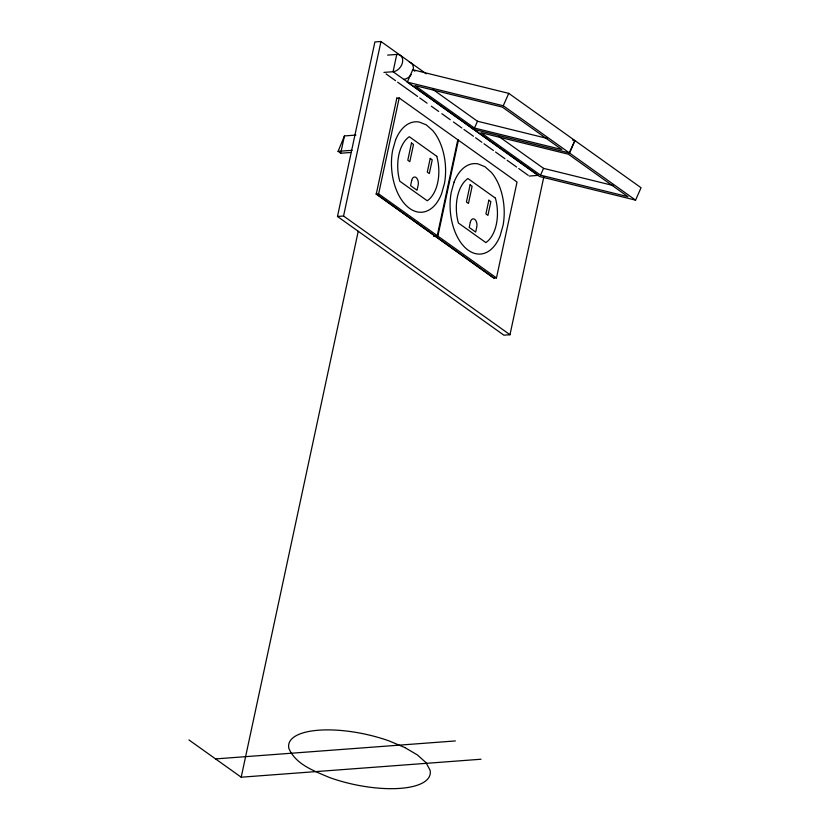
<?xml version="1.0" encoding="UTF-8"?>
<svg xmlns="http://www.w3.org/2000/svg" width="830" height="830" viewBox="0 0 830 830"><rect width="100%" height="100%" fill="white"/><g stroke="black" fill="none" stroke-linecap="round" stroke-linejoin="round"><path stroke-width="1.25" d="M350.914 152.471L340.725 153.228L344.44 135.933L355.904 135.072M543.868 176.655L509.983 334.729L503.903 335.185L337.488 216.474L374.901 41.956L380.97 41.5L426.267 73.808M509.983 334.729L343.558 216.018L380.97 41.5M481.016 759.232L241.198 777.202L358.228 231.311M387.651 55.102L396.761 54.427L393.057 71.722L462.341 121.149M492.626 277.365L376.27 194.023L396.833 98.137M399.189 97.961L517.038 182.029L496.475 277.905L378.636 193.847L399.189 97.961L396.688 98.148M457.807 139.782L437.254 235.658L433.499 235.938M458.409 140.208L437.856 236.094L434.1 236.374M340.725 153.228L338.09 151.351L344.44 135.933M407.291 82.118L412.769 69.72L508.738 93.354L641.051 187.736L635.573 200.134L539.593 176.5L407.291 82.118L503.26 105.763L635.573 200.134M474.48 128.048L414.907 85.552L502.316 107.08L561.889 149.576L474.48 128.048L477.489 121.242L432.544 89.194M503.26 105.763L508.738 93.354M540.538 175.172L480.975 132.675L568.384 154.204L627.947 196.7L540.538 175.172L543.546 168.366L498.612 136.317M569.328 152.886L574.806 140.478M383.937 72.407L393.057 71.722A9.472 6.827 -54.5 0 0 402.498 62.499A9.472 6.827 -54.5 0 0 396.761 54.427M338.09 151.351L352.096 150.303M529.25 176.053L538.359 175.369L463.389 121.896M376.125 194.033L378.636 193.847M337.488 216.474L343.558 216.018M493.674 278.123L496.475 277.905M215.561 758.911L455.369 740.941M572.492 140L574.983 140.612L569.505 153.011L473.349 129.241M477.489 121.242L547.416 138.475M543.546 168.366L613.474 185.598M412.769 69.72L414.876 71.214M386.043 73.901L395.526 80.666M397.632 82.17L417.635 96.436M419.741 97.94L427.108 103.2M431.32 106.199L438.697 111.459M441.851 113.71L450.275 119.717M453.439 121.979L461.864 127.986M463.97 129.49L473.442 136.245M475.549 137.749L481.867 142.252M483.973 143.756L493.445 150.521M495.552 152.015L505.034 158.779M507.14 160.283L516.613 167.038M518.719 168.542L528.191 175.306M376.27 194.023L494.12 278.081M188.95 739.935L241.198 777.202M409.346 62.188A9.472 6.827 -54.5 0 1 413.184 70.125M411.244 74.524A9.472 6.827 -54.5 0 1 403.743 79.338M411.483 143.019L407.8 160.232L409.813 161.674L413.506 144.462L411.483 143.019M411.711 180.411L410.591 185.64L417.044 190.246L418.164 185.017A5.727 3.403 85.7 0 0 416.058 177.485A5.727 3.403 85.7 0 0 411.711 180.411M430.231 158.395L427.284 172.121L429.307 173.563L432.243 159.837L430.231 158.395M470.112 184.831L466.419 202.043L468.442 203.485L472.125 186.273L470.112 184.831M470.33 222.222L469.209 227.451L475.673 232.068L476.794 226.829A5.727 3.403 85.7 0 0 474.677 219.296A5.727 3.403 85.7 0 0 470.33 222.222M488.849 200.206L485.903 213.943L487.926 215.375L490.872 201.649L488.849 200.206M395.485 140.218L392.59 150.562A45.328 26.934 85.7 0 0 407.426 206.66A45.328 26.934 85.7 0 0 441.55 193.836L444.455 183.492A45.328 26.934 85.7 0 0 432.752 130.58L426.298 124.884L419.326 122.062A45.328 26.934 85.7 0 0 395.485 140.218M454.114 182.029L451.219 192.373A45.328 26.934 85.7 0 0 466.045 248.471A45.328 26.934 85.7 0 0 500.179 235.658L503.073 225.314A45.328 26.934 85.7 0 0 491.37 172.401L484.928 166.706L477.945 163.873A45.328 26.934 85.7 0 0 454.114 182.029M404.874 747.571L389.26 740.983A72.252 25.772 12.1 0 0 288.892 748.515C296.019 764.762 314.508 771.091 329.655 777.586A72.252 25.772 12.1 0 0 430.023 770.064L425.977 762.614L417.407 754.947L404.874 747.571M436.777 156.31L409.304 136.722A34.424 20.46 85.7 0 0 399.77 181.189L427.243 200.777A34.424 20.46 85.7 0 0 436.777 156.31M495.396 198.131L467.923 178.533A34.424 20.46 85.7 0 0 458.388 223L485.861 242.599A34.424 20.46 85.7 0 0 495.396 198.131"/></g></svg>
